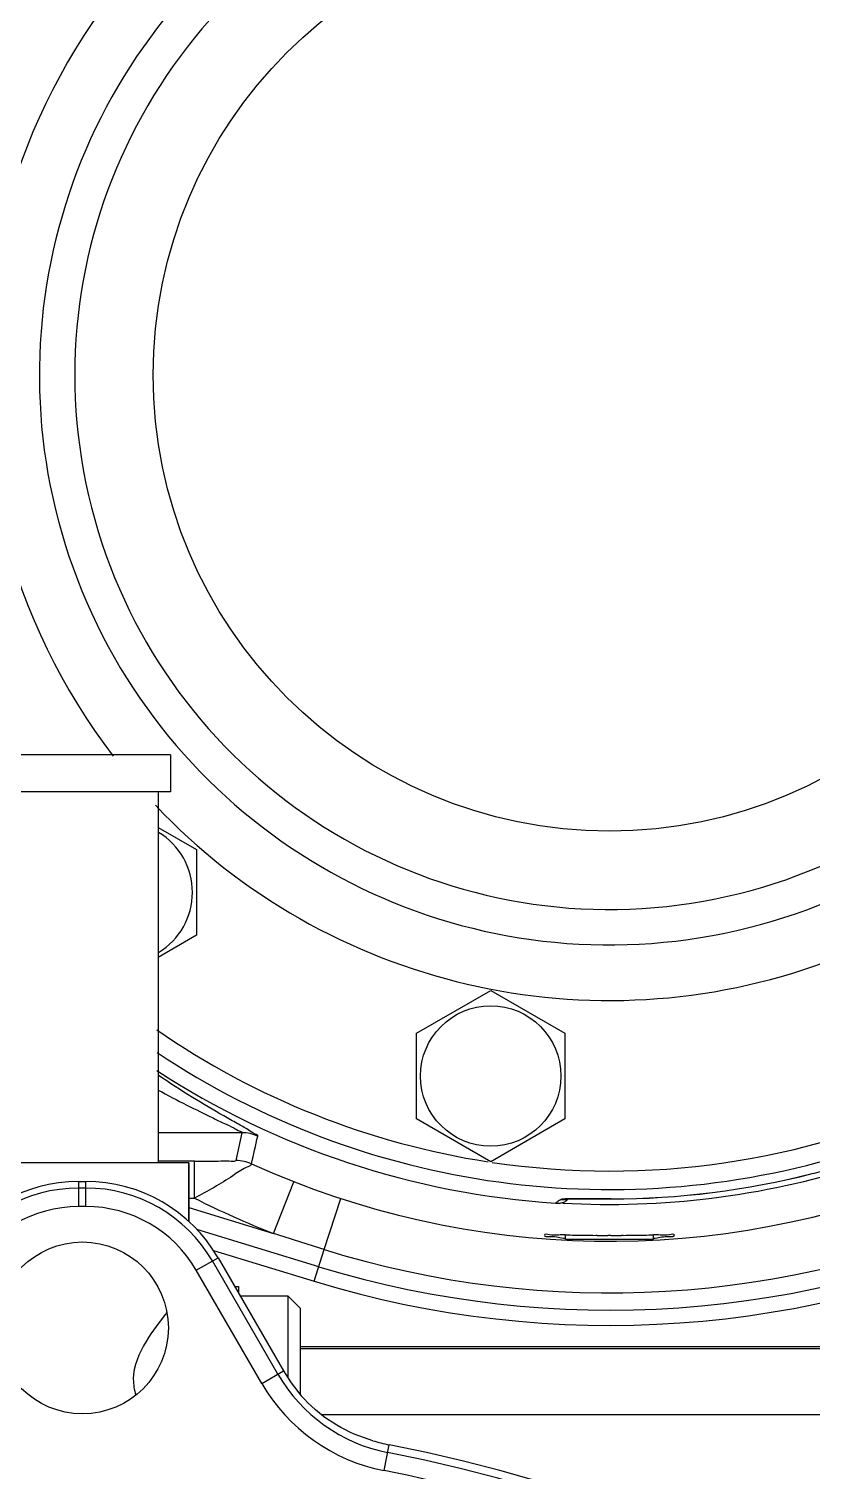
# Model space of a CAD drawing. Header units: millimetres. Extents: x 2513 to 2669, y 1505 to 1675.
# Drawn here: x 2525.212 to 2525.338, y 1507.0437 to 1507.2757 of the extents above; entities that cross this region are included whole.
import ezdxf

# ---------------------------------------------------------------- set-up
doc = ezdxf.new("R2010")
doc.units = ezdxf.units.MM
doc.layers.add('AXES', color=7, linetype='Continuous')

msp = doc.modelspace()

# ---------------------------------------------------------------- linework, layer by layer
at = {"linetype": 'Continuous'}
for p, q in [((2525.232785606524, 1507.14725705063), (2525.238949909104, 1507.143698088876)), ((2525.238949909104, 1507.143698088876), (2525.238949909104, 1507.129921462732)), ((2525.238949909104, 1507.129921462732), (2525.232785606524, 1507.126362500978)), ((2525.27434493682, 1507.114169091034), (2525.28627584504, 1507.121057404106)), ((2525.28627584504, 1507.121057404106), (2525.298206753259, 1507.114169091034)), ((2525.27434493682, 1507.100392464889), (2525.27434493682, 1507.114169091034)), ((2525.298206753259, 1507.114169091034), (2525.298206753259, 1507.100392464889)), ((2525.28627584504, 1507.093504151818), (2525.27434493682, 1507.100392464889)), ((2525.298206753259, 1507.100392464889), (2525.28627584504, 1507.093504151818)), ((2525.246321301685, 1507.098154340956), (2525.232785606524, 1507.098154340956)), ((2525.245348000194, 1507.093689362958), (2525.246321301685, 1507.098154340956)), ((2525.232806470737, 1507.093588838935), (2525.232806470737, 1507.093311672922)), ((2525.238653460485, 1507.093588838935), (2525.232806470737, 1507.093588838935)), ((2525.237756818282, 1507.083855775774), (2525.237756818282, 1507.093311672922)), ((2525.238653460485, 1507.087627018819), (2525.238653460485, 1507.093588838935)), ((2525.337961245328, 1507.091580270731), (2525.337962250711, 1507.091576308917)), ((2525.220036468319, 1507.090313979702), (2525.221162433972, 1507.090314962293)), ((2525.220039984233, 1507.086285040173), (2525.220036468319, 1507.090313979702)), ((2525.221163350533, 1507.089264660961), (2525.22003738488, 1507.089263678371)), ((2525.221165949885, 1507.086286022764), (2525.221162433972, 1507.090314962293)), ((2525.251374234204, 1507.081950283841), (2525.254630903816, 1507.090278940756)), ((2525.221165949885, 1507.086286022764), (2525.220039984233, 1507.086285040173)), ((2525.237756818282, 1507.087627018819), (2525.238653460484, 1507.087627018819)), ((2525.237756818282, 1507.086113545691), (2525.251374234204, 1507.081950283841)), ((2525.259473755782, 1507.079368691321), (2525.262158855652, 1507.08758153002)), ((2525.298332053167, 1507.087486412066), (2525.298461052297, 1507.087495102173)), ((2525.298337979853, 1507.087487110164), (2525.298332053167, 1507.087486412066)), ((2525.298485101811, 1507.087512967216), (2525.298337979853, 1507.087487110164)), ((2525.298461052297, 1507.087495102173), (2525.298786904438, 1507.087506746722)), ((2525.298793643864, 1507.08750685995), (2525.298500093234, 1507.087317802826)), ((2525.298786904438, 1507.087506746722), (2525.299260804186, 1507.087514708618)), ((2525.299260804186, 1507.087514708618), (2525.299844397974, 1507.087518273322)), ((2525.299844397974, 1507.087518273322), (2525.300519715663, 1507.087517973467)), ((2525.300519715663, 1507.087517973467), (2525.303942619983, 1507.087505304461)), ((2525.303942619983, 1507.087505304461), (2525.305645138945, 1507.087504895112)), ((2525.305645142438, 1507.087505091921), (2525.305645133803, 1507.087509179635)), ((2525.258632333097, 1507.076616521726), (2525.239019360858, 1507.082612809095)), ((2525.298248524919, 1507.081728684954), (2525.297980678395, 1507.081733657914)), ((2525.298294246586, 1507.081046699272), (2525.298294246586, 1507.081728085199)), ((2525.303409869025, 1507.081651089839), (2525.303160899236, 1507.081653066359)), ((2525.305606394151, 1507.081643631757), (2525.305124202343, 1507.081643631758)), ((2525.307569693504, 1507.081653066284), (2525.307320724495, 1507.081651089778)), ((2525.312436349795, 1507.081046699272), (2525.312436349795, 1507.08172808518)), ((2525.312749799069, 1507.081733655726), (2525.31247146122, 1507.081728485465)), ((2525.241701046775, 1507.079223498621), (2525.257913927681, 1507.074266723493)), ((2525.257913927681, 1507.074266723493), (2525.259473755782, 1507.079368691321)), ((2525.298294251196, 1507.081046699272), (2525.312436345184, 1507.081046699272)), ((2525.238940956397, 1507.076044289719), (2525.242428362422, 1507.078061804355)), ((2525.252048174173, 1507.059335896459), (2525.241519233068, 1507.077535859924)), ((2525.242428362422, 1507.078061804355), (2525.252957303527, 1507.05986184089)), ((2525.249469897502, 1507.057844326255), (2525.238940956397, 1507.076044289719)), ((2525.245109764248, 1507.07342682589), (2525.245710757095, 1507.07342682589)), ((2525.245710757095, 1507.07342682589), (2525.245710757095, 1507.07238797044)), ((2525.245972539537, 1507.071935462362), (2525.253664695907, 1507.071935462362)), ((2525.253664695907, 1507.071935462362), (2525.253664695907, 1507.05871431586)), ((2525.253664695907, 1507.071935462362), (2525.25565318061, 1507.069946977659)), ((2525.25565318061, 1507.069946977659), (2525.25565318061, 1507.056075638097)), ((2525.25565318061, 1507.063782675079), (2525.542989220222, 1507.063782675079)), ((2525.25565318061, 1507.063434690256), (2525.542989220222, 1507.063434690256)), ((2525.249469897502, 1507.057844326255), (2525.252957303527, 1507.05986184089)), ((2525.269121288101, 1507.043813890231), (2525.269937156435, 1507.047971969437))]:
    msp.add_line(p, q, dxfattribs=at)
for centre, radius in [((2525.30536529819, 1507.220027860633), 0.07334615977469629), ((2525.28627584504, 1507.107280777961), 0.01129102026507046)]:
    msp.add_circle(centre, radius, dxfattribs=at)
for centre, radius, start, end in [((2525.30536529819, 1507.220027860633), 0.08596271696271739, 30.76595607843725, 357.9591725259681), ((2525.30536529819, 1507.220027860633), 0.1006003361423506, 125.5744896996396, 217.5391674577943), ((2525.30536529819, 1507.220027860633), 0.09165760596814936, 125.3500399372305, 356.1025960663748), ((2525.30536529819, 1507.220027860633), 0.1006003361423506, 223.4644742936657, 357.0277220548386), ((2525.30536529819, 1507.220027860633), 0.1310079014791022, 236.2896221863332, 339.8883556958397), ((2525.30536529819, 1507.220027860633), 0.1393153293131695, 245.5988462898262, 339.2215785917242), ((2525.30536529819, 1507.220027860633), 0.1280292621481418, 261.5341855997019, 327.7983102292734), ((2525.227019000884, 1507.136809775804), 0.01129102026507046, 301.2278669605753, 58.77256959240032), ((2525.30536529819, 1507.220027860633), 0.1280292621481418, 235.3540876319953, 261.2449893316074), ((2525.30536529819, 1507.220027860633), 0.1334650661211372, 236.9510815860344, 266.268729416574), ((2525.30536529819, 1507.220027860633), 0.1334020736538416, 266.7721204406686, 287.4282697174946), ((2525.30536529819, 1507.220027860633), 0.1325189764568671, 270.1209895888484, 284.2392784702713), ((2525.30536529819, 1507.220027860633), 0.1325230641806956, 270.1209895497803, 284.2392784702713), ((2525.234755478862, 1507.499170655441), 0.4204537453035511, 284.2091872177529, 284.6352433110196), ((2525.220057886493, 1507.06577056646), 0.02454342258760812, 90.05000000355857, 150.0499999990125), ((2525.220057886493, 1507.06577056646), 0.0234931208559711, 90.05000000355857, 150.0499999990125), ((2525.221183852146, 1507.06577154905), 0.02454342258760812, 30.05000000020153, 90.05000000355857), ((2525.221183852146, 1507.06577154905), 0.0234931208559711, 30.05000000020153, 90.05000000355857), ((2525.220057886493, 1507.06577056646), 0.02051448152341993, 90.05000000355857, 150.0499999990125), ((2525.221183852146, 1507.06577154905), 0.02051448152341993, 30.05000000020153, 90.05000000355857), ((2525.30536529819, 1507.220027860633), 0.1482580594873707, 243.2581721361931, 248.6435185013774), ((2525.298900877088, 1507.071243162231), 0.01627391243708074, 91.74069449434964, 92.25225572453876), ((2525.30536529819, 1507.229473162973), 0.1598409296753951, 252.9999999987124, 294.9999999982624), ((2525.305365590212, 1507.227001377836), 0.1546010045088157, 252.7320672840127, 294.0081628662661), ((2525.30536529819, 1507.229473162973), 0.1622980943174301, 252.9999999987124, 294.9999999982624), ((2525.312166231849, 1507.77974174635), 0.6981518004318541, 268.8577287977213, 269.1137856858926), ((2525.305690170834, 1507.382859440706), 0.3012169934822783, 269.1778518846607, 269.5188907210032), ((2525.305507339195, 1507.36084203219), 0.2791988210435551, 269.5695636615434, 269.6871205702422), ((2525.305397547265, 1507.339119800459), 0.2574763137963006, 269.6851557852779, 269.9391729935426), ((2525.305333050984, 1507.339120844262), 0.2574773575980541, 270.0608263655145, 270.3148422136306), ((2525.305223268108, 1507.360841448484), 0.2791982373117407, 270.3128775615659, 270.4304344155242), ((2525.305040475307, 1507.382854563534), 0.3012121161081077, 270.4811069104636, 270.8221220366984), ((2525.298644748021, 1507.775050291803), 0.6934596636732923, 270.8855558333292, 271.1424814619149), ((2525.307312496064, 1507.142926837009), 0.06194837266355909, 274.7860417008891, 275.0283206599375), ((2525.274743042557, 1507.072465204826), 0.02621899672384436, 210.0500000002015, 258.898863853218), ((2525.274743042557, 1507.072465204826), 0.02516869499220734, 210.0500000002015, 222.8612751026132), ((2525.274743042557, 1507.072465204826), 0.02919763605768805, 210.0500000002015, 258.898863853218), ((2525.220854698305, 1506.797822846027), 0.254918951116987, 101.2011361508318, 78.89886385321802), ((2525.220854698305, 1506.797822846027), 0.2536602252505167, 101.2011361508318, 78.89886385321802), ((2525.274743042557, 1507.072465204826), 0.02496027085737408, 252.7157575113613, 258.898863853218), ((2525.220854698305, 1506.797822846027), 0.2506815859194569, 71.9834402990996, 78.89886385321802)]:
    msp.add_arc(centre, radius, start, end, dxfattribs=at)
for points, knots in [([(2525.24882115438, 1507.097604917315), (2525.248903252862, 1507.097757356914), (2525.247959023356, 1507.098098144571), (2525.247197856474, 1507.098760522417), (2525.24532185671, 1507.099711903511), (2525.242414945573, 1507.101408766212), (2525.238093135252, 1507.103930878297), (2525.234631830641, 1507.106174199803), (2525.232816971474, 1507.107402468287)], [0, 0, 0, 0, 0.0276633284, 0.1005214328, 0.2076668366, 0.3391846528, 0.6498691360000001, 1, 1, 1, 1]), ([(2525.232809390411, 1507.105022390048), (2525.234334378565, 1507.10419230104), (2525.237247160192, 1507.102658141856), (2525.240852801178, 1507.100914879643), (2525.243312518372, 1507.099703036954), (2525.244896406503, 1507.09903041759), (2525.245591842116, 1507.098506629872), (2525.246366191584, 1507.098292843709), (2525.246321301685, 1507.098154340956)], [0, 0, 0, 0, 0.3434716146, 0.6528942529, 0.7861083809999999, 0.896095926, 0.9711980433, 1, 1, 1, 1]), ([(2525.238653460485, 1507.093588838935), (2525.239911404944, 1507.093589126097), (2525.241802227968, 1507.093511910582), (2525.243971789238, 1507.093738710832), (2525.245027958768, 1507.093508218293), (2525.245348000194, 1507.093689362958)], [0, 0, 0, 0, 0.5635837047, 0.8352409131999999, 1, 1, 1, 1]), ([(2525.247810963818, 1507.093156825417), (2525.247687320435, 1507.092830890582), (2525.246365345145, 1507.092409747847), (2525.243681167442, 1507.090292855478), (2525.240712799067, 1507.088804558714), (2525.238653460485, 1507.087627018819)], [0, 0, 0, 0, 0.0977343855, 0.3349134486, 1, 1, 1, 1]), ([(2525.296993245396, 1507.087040830939), (2525.296941684071, 1507.087007949044), (2525.296837438422, 1507.086942509071), (2525.29673261013, 1507.086878011877), (2525.296679798464, 1507.086845673223)], [0, 0, 0, 0, 0.4968620621, 1, 1, 1, 1]), ([(2525.296679800675, 1507.086845707145), (2525.296868670257, 1507.086833399915), (2525.297250008783, 1507.086822261556), (2525.297632321203, 1507.086867127186), (2525.297817870917, 1507.08691642856)], [0, 0, 0, 0, 0.4964359114, 1, 1, 1, 1]), ([(2525.297610401261, 1507.087430910585), (2525.297505279445, 1507.087366857699), (2525.297297999888, 1507.087239262426), (2525.297094654833, 1507.087105502172), (2525.296993245396, 1507.087040830939)], [0, 0, 0, 0, 0.5058003667000001, 1, 1, 1, 1]), ([(2525.297610401261, 1507.087430910585), (2525.297763036283, 1507.087421415521), (2525.298073192134, 1507.087411152988), (2525.298383863085, 1507.087434500426), (2525.298538810876, 1507.087461005217)], [0, 0, 0, 0, 0.493118522, 1, 1, 1, 1]), ([(2525.298261326077, 1507.087504502905), (2525.298113408547, 1507.087498649448), (2525.297904566518, 1507.08747352554), (2525.297667881588, 1507.0874724098), (2525.297610407049, 1507.087431009611)], [0, 0, 0, 0, 0.6763644077, 1, 1, 1, 1]), ([(2525.297817870917, 1507.08691642856), (2525.297948271631, 1507.086951076603), (2525.298200306681, 1507.087045829714), (2525.298410428867, 1507.087221042802), (2525.298491321394, 1507.087324102941)], [0, 0, 0, 0, 0.5073513558, 1, 1, 1, 1]), ([(2525.299916732791, 1507.08752504217), (2525.299641424457, 1507.087525075547), (2525.299137992453, 1507.087523860403), (2525.298634560148, 1507.08751654563), (2525.298406537845, 1507.087509564867)], [0, 0, 0, 0, 0.5468570622, 1, 1, 1, 1]), ([(2525.298491321394, 1507.087324102941), (2525.298517077898, 1507.087356917703), (2525.298565364252, 1507.087427363527), (2525.298604190512, 1507.087503428142), (2525.298621538984, 1507.087543238945)], [0, 0, 0, 0, 0.4899531721, 1, 1, 1, 1]), ([(2525.294925753426, 1507.081672248096), (2525.294925647333, 1507.081374020032), (2525.296703955748, 1507.081623205555), (2525.297435107067, 1507.081262554859), (2525.298257858886, 1507.081193759899)], [0, 0, 0, 0, 0.2653626383, 1, 1, 1, 1]), ([(2525.297980678395, 1507.081733657914), (2525.297227054107, 1507.081747448274), (2525.296577995552, 1507.081495186912), (2525.294925848055, 1507.081938251562), (2525.294925753426, 1507.081672248096)], [0, 0, 0, 0, 0.7391493434, 1, 1, 1, 1]), ([(2525.312742155698, 1507.081216872887), (2525.313499438693, 1507.081283521036), (2525.314172872189, 1507.081614076495), (2525.31580493893, 1507.081398634788), (2525.315804842957, 1507.081672248101)], [0, 0, 0, 0, 0.7353384512000001, 1, 1, 1, 1]), ([(2525.315804842957, 1507.081672248101), (2525.315804749649, 1507.08193826226), (2525.314152533894, 1507.081495173717), (2525.313503452261, 1507.081747446813), (2525.312749799069, 1507.081733655726)], [0, 0, 0, 0, 0.2608510107, 1, 1, 1, 1]), ([(2525.234221037504, 1507.069255347769), (2525.233019821034, 1507.067760553083), (2525.230580086479, 1507.064582674581), (2525.228808637117, 1507.060649782082), (2525.228808637117, 1507.058513190616)], [0, 0, 0, 0, 0.4729967946, 1, 1, 1, 1]), ([(2525.267327039472, 1507.048632076213), (2525.265295994142, 1507.049210605333), (2525.261253926395, 1507.050944228911), (2525.257813268339, 1507.053708012275), (2525.256294319728, 1507.055344812495)], [0, 0, 0, 0, 0.4860554921, 1, 1, 1, 1])]:
    msp.add_open_spline(points, degree=3, knots=knots, dxfattribs=at)
for points in [[(2525.2488211209, 1507.097604844846), (2525.248046504315, 1507.097962448199), (2525.247174478654, 1507.098154177198), (2525.246321301698, 1507.098154483881)], [(2525.24781093189, 1507.093156755052), (2525.248161144278, 1507.094636325042), (2525.248465554155, 1507.096126552465), (2525.2488211209, 1507.097604844846)], [(2525.24781093189, 1507.093156755052), (2525.247045934252, 1507.093503624134), (2525.24618796417, 1507.093689209594), (2525.245348000206, 1507.093689505881)], [(2525.305645133882, 1507.087509179636), (2525.303735671068, 1507.087502541591), (2525.301826207128, 1507.087524810676), (2525.299916732791, 1507.08752504217)], [(2525.259473755782, 1507.079368691321), (2525.256780502119, 1507.080249620887), (2525.25405444434, 1507.081030432865), (2525.251374234205, 1507.081950283842)], [(2525.228808637117, 1507.058513190616), (2525.228808637117, 1507.057653567196), (2525.228955789197, 1507.056787409538), (2525.229206750359, 1507.055965235032)]]:
    msp.add_open_spline(points, degree=3, dxfattribs=at)
at = {"layer": 'AXES', "linetype": 'Continuous'}
for p, q in [((2525.234774091227, 1507.158931668127), (2525.206935305383, 1507.158931668127)), ((2525.234774091227, 1507.158931668127), (2525.234774091227, 1507.152966214017)), ((2525.234774091227, 1507.152966214017), (2525.206935305383, 1507.152966214017)), ((2525.232785606524, 1507.152966214017), (2525.232785606524, 1507.093311672922)), ((2525.237756818282, 1507.093311672922), (2525.203952578328, 1507.093311672922)), ((2525.237756818282, 1507.093311672922), (2525.237756818282, 1507.083855775774)), ((2525.259025165842, 1507.052846009212), (2525.446050590941, 1507.052846009212))]:
    msp.add_line(p, q, dxfattribs=at)
msp.add_circle((2525.220620001679, 1507.066765299728), 0.0138199686871887, dxfattribs=at)

doc.saveas('drawing.dxf')
